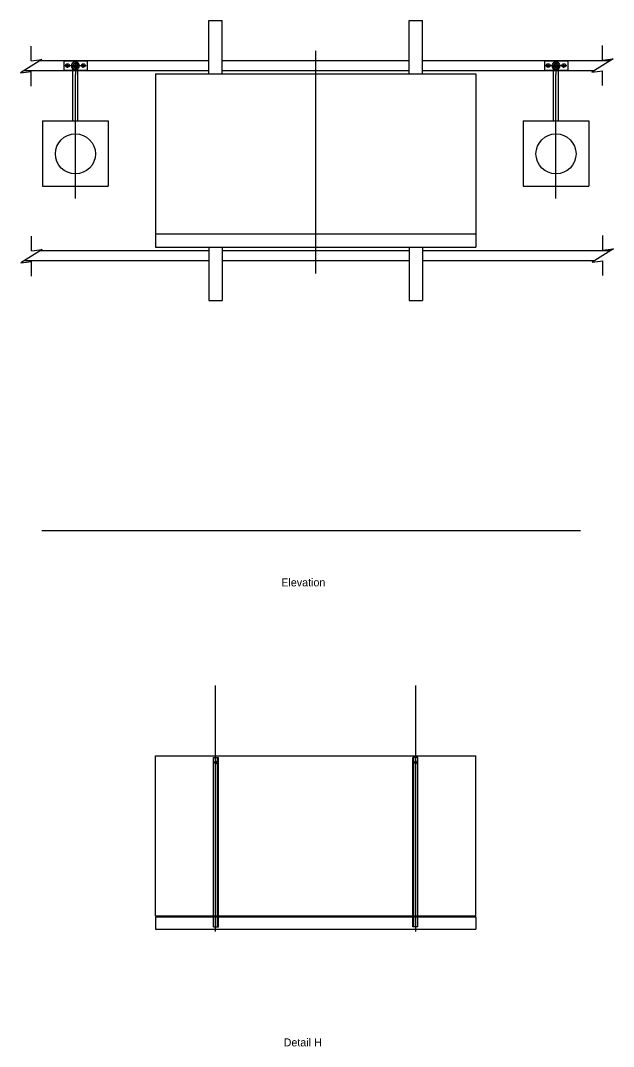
# Model space of a CAD drawing. Extents: x -1048.2 to -1002.8, y 554.1 to 580.
# Drawn here: x -1048.18 to -1033.38, y 554.08 to 579.72 of the extents above; entities that cross this region are included whole.
import ezdxf

# ---------------------------------------------------------------- set-up
doc = ezdxf.new("R2010")
doc.units = 0
for name, color, linetype in [('str_Center-Line-A', 7, 'Continuous'), ('tcd_NO-PLOT', 7, 'Continuous'), ('tcd_SIGN-OVERHEAD', 7, 'Continuous')]:
    doc.layers.add(name, color=color, linetype=linetype)

msp = doc.modelspace()

# ---------------------------------------------------------------- linework, layer by layer
at = {"layer": 'str_Center-Line-A'}
for p, q in [((-1040.812, 573.393), (-1040.812, 578.962)), ((-1047.082, 578.592), (-1046.54, 578.592)), ((-1047.01, 578.535), (-1047.01, 578.636)), ((-1046.614, 578.535), (-1046.614, 578.636)), ((-1035.082, 578.592), (-1034.543, 578.592)), ((-1035.01, 578.536), (-1035.01, 578.641)), ((-1034.614, 578.536), (-1034.614, 578.641)), ((-1046.812, 575.272), (-1046.812, 578.365)), ((-1034.812, 575.272), (-1034.812, 578.365)), ((-1043.312, 562.06), (-1043.312, 563.097)), ((-1038.312, 562.06), (-1038.312, 563.097)), ((-1043.312, 556.945), (-1043.312, 562.06)), ((-1038.312, 556.945), (-1038.312, 562.06))]:
    msp.add_line(p, q, dxfattribs=at)
at = {"layer": 'tcd_SIGN-OVERHEAD'}
for p, q in [((-1043.478, 578.384), (-1043.478, 579.717)), ((-1043.478, 579.717), (-1043.145, 579.717)), ((-1043.145, 578.384), (-1043.145, 579.717)), ((-1038.478, 578.384), (-1038.478, 579.717)), ((-1038.478, 579.717), (-1038.145, 579.717)), ((-1038.145, 578.384), (-1038.145, 579.717)), ((-1047.915, 578.709), (-1047.915, 579.076)), ((-1033.65, 578.726), (-1033.65, 579.093)), ((-1047.689, 578.717), (-1043.478, 578.717)), ((-1047.103, 578.706), (-1046.52, 578.706)), ((-1047.103, 578.706), (-1047.103, 578.477)), ((-1047.103, 578.477), (-1046.52, 578.477)), ((-1046.982, 578.623), (-1047.037, 578.623)), ((-1046.982, 578.561), (-1047.037, 578.561)), ((-1046.874, 577.213), (-1046.874, 578.592)), ((-1046.749, 577.213), (-1046.749, 578.592)), ((-1046.586, 578.623), (-1046.642, 578.623)), ((-1046.586, 578.561), (-1046.642, 578.561)), ((-1046.52, 578.706), (-1046.52, 578.477)), ((-1043.145, 578.717), (-1038.478, 578.717)), ((-1038.145, 578.717), (-1033.451, 578.717)), ((-1035.103, 578.706), (-1034.52, 578.706)), ((-1035.103, 578.706), (-1035.103, 578.477)), ((-1035.103, 578.477), (-1034.52, 578.477)), ((-1034.982, 578.623), (-1035.037, 578.623)), ((-1034.982, 578.561), (-1035.037, 578.561)), ((-1034.874, 577.213), (-1034.874, 578.592)), ((-1034.749, 577.213), (-1034.749, 578.592)), ((-1034.586, 578.623), (-1034.642, 578.623)), ((-1034.586, 578.561), (-1034.642, 578.561)), ((-1034.52, 578.706), (-1034.52, 578.477)), ((-1048.089, 578.467), (-1043.478, 578.467)), ((-1047.915, 578.076), (-1047.915, 578.443)), ((-1044.812, 578.384), (-1044.812, 574.384)), ((-1044.812, 578.384), (-1036.812, 578.384)), ((-1043.145, 578.467), (-1038.478, 578.467)), ((-1038.145, 578.467), (-1033.851, 578.467)), ((-1036.812, 578.384), (-1036.812, 574.384)), ((-1033.65, 578.093), (-1033.65, 578.459)), ((-1047.631, 577.213), (-1045.992, 577.213)), ((-1047.631, 577.213), (-1047.631, 575.574)), ((-1045.992, 577.213), (-1045.992, 575.574)), ((-1035.631, 577.213), (-1033.992, 577.213)), ((-1035.631, 577.213), (-1035.631, 575.574)), ((-1033.992, 577.213), (-1033.992, 575.574)), ((-1047.631, 575.574), (-1045.992, 575.574)), ((-1035.631, 575.574), (-1033.992, 575.574)), ((-1044.812, 574.384), (-1036.812, 574.384)), ((-1044.812, 574.384), (-1044.812, 574.05)), ((-1036.812, 574.384), (-1036.812, 574.05)), ((-1047.909, 573.962), (-1047.909, 574.329)), ((-1033.644, 573.979), (-1033.644, 574.346)), ((-1047.688, 573.967), (-1043.478, 573.967)), ((-1044.812, 574.05), (-1036.812, 574.05)), ((-1043.478, 574.05), (-1043.478, 572.717)), ((-1043.145, 574.05), (-1043.145, 572.717)), ((-1043.145, 573.967), (-1038.478, 573.967)), ((-1038.478, 574.05), (-1038.478, 572.717)), ((-1038.145, 574.05), (-1038.145, 572.717)), ((-1038.145, 573.967), (-1033.45, 573.967)), ((-1048.088, 573.717), (-1043.478, 573.717)), ((-1047.909, 573.329), (-1047.909, 573.696)), ((-1043.145, 573.717), (-1038.478, 573.717)), ((-1038.145, 573.717), (-1033.85, 573.717)), ((-1033.644, 573.346), (-1033.644, 573.712)), ((-1043.478, 572.717), (-1043.145, 572.717)), ((-1038.478, 572.717), (-1038.145, 572.717)), ((-1047.65, 566.972), (-1034.203, 566.972)), ((-1044.812, 561.343), (-1036.812, 561.343)), ((-1044.812, 557.343), (-1044.812, 561.343)), ((-1043.364, 561.301), (-1043.239, 561.301)), ((-1043.364, 557.063), (-1043.364, 561.301)), ((-1043.26, 557.063), (-1043.26, 561.301)), ((-1043.239, 557.063), (-1043.239, 561.301)), ((-1038.26, 561.301), (-1038.384, 561.301)), ((-1038.384, 557.063), (-1038.384, 561.301)), ((-1038.364, 557.063), (-1038.364, 561.301)), ((-1038.26, 557.063), (-1038.26, 561.301)), ((-1036.812, 557.343), (-1036.812, 561.343)), ((-1043.364, 561.176), (-1043.239, 561.176)), ((-1043.333, 561.166), (-1043.333, 561.187)), ((-1043.291, 561.166), (-1043.291, 561.187)), ((-1038.384, 561.176), (-1038.26, 561.176)), ((-1038.332, 561.166), (-1038.332, 561.187)), ((-1038.291, 561.166), (-1038.291, 561.187)), ((-1044.812, 557.343), (-1036.812, 557.343)), ((-1044.812, 557.317), (-1036.812, 557.317)), ((-1044.812, 557.317), (-1044.812, 557.01)), ((-1036.812, 557.317), (-1036.812, 557.01)), ((-1044.812, 557.01), (-1036.812, 557.01)), ((-1043.364, 557.063), (-1043.239, 557.063)), ((-1038.26, 557.063), (-1038.384, 557.063))]:
    msp.add_line(p, q, dxfattribs=at)
for points in [[(-1047.915, 578.709), (-1047.648, 578.743), (-1048.182, 578.409), (-1047.915, 578.443)], [(-1033.65, 578.726), (-1033.383, 578.759), (-1033.917, 578.426), (-1033.65, 578.459)], [(-1046.812, 578.677), (-1046.812, 578.365)], [(-1034.812, 578.677), (-1034.812, 578.365)], [(-1047.909, 573.962), (-1047.642, 573.996), (-1048.175, 573.662), (-1047.909, 573.696)], [(-1033.644, 573.979), (-1033.377, 574.012), (-1033.91, 573.679), (-1033.644, 573.712)]]:
    msp.add_lwpolyline(points, dxfattribs=at)
for centre, radius in [((-1046.812, 578.592), 0.0972), ((-1046.812, 578.592), 0.0625), ((-1046.812, 578.592), 0.0454), ((-1034.812, 578.592), 0.0972), ((-1034.812, 578.592), 0.0625), ((-1034.812, 578.592), 0.0454), ((-1046.812, 576.384), 0.5), ((-1034.812, 576.384), 0.5)]:
    msp.add_circle(centre, radius, dxfattribs=at)
for centre, start, end in [((-1043.312, 561.187), 90, 180), ((-1043.312, 561.166), 180, 270), ((-1043.312, 561.187), 0, 90), ((-1043.312, 561.166), 270, 0), ((-1038.312, 561.187), 90, 180), ((-1038.312, 561.166), 180, 270), ((-1038.312, 561.187), 0, 90), ((-1038.312, 561.166), 270, 0)]:
    msp.add_arc(centre, 0.0208, start, end, dxfattribs=at)
for centre, major_axis in [((-1047.037, 578.592), (0, 0.0313)), ((-1046.982, 578.592), (0, -0.0313)), ((-1046.642, 578.592), (0, 0.0313)), ((-1046.586, 578.592), (0, -0.0313)), ((-1035.037, 578.592), (0, 0.0313)), ((-1034.982, 578.592), (0, -0.0313)), ((-1034.642, 578.592), (0, 0.0313)), ((-1034.586, 578.592), (0, -0.0313))]:
    msp.add_ellipse(centre, major_axis=major_axis, ratio=0.777694, start_param=6.283185, end_param=9.424778, dxfattribs=at)

# ---------------------------------------------------------------- texts
at = {"layer": 'tcd_NO-PLOT'}
for s, p in [('Elevation', (-1041.671, 565.574)), ('Detail H', (-1041.612, 554.078))]:
    msp.add_text(s, height=0.2, dxfattribs=at).set_placement(p)

doc.saveas('drawing.dxf')
